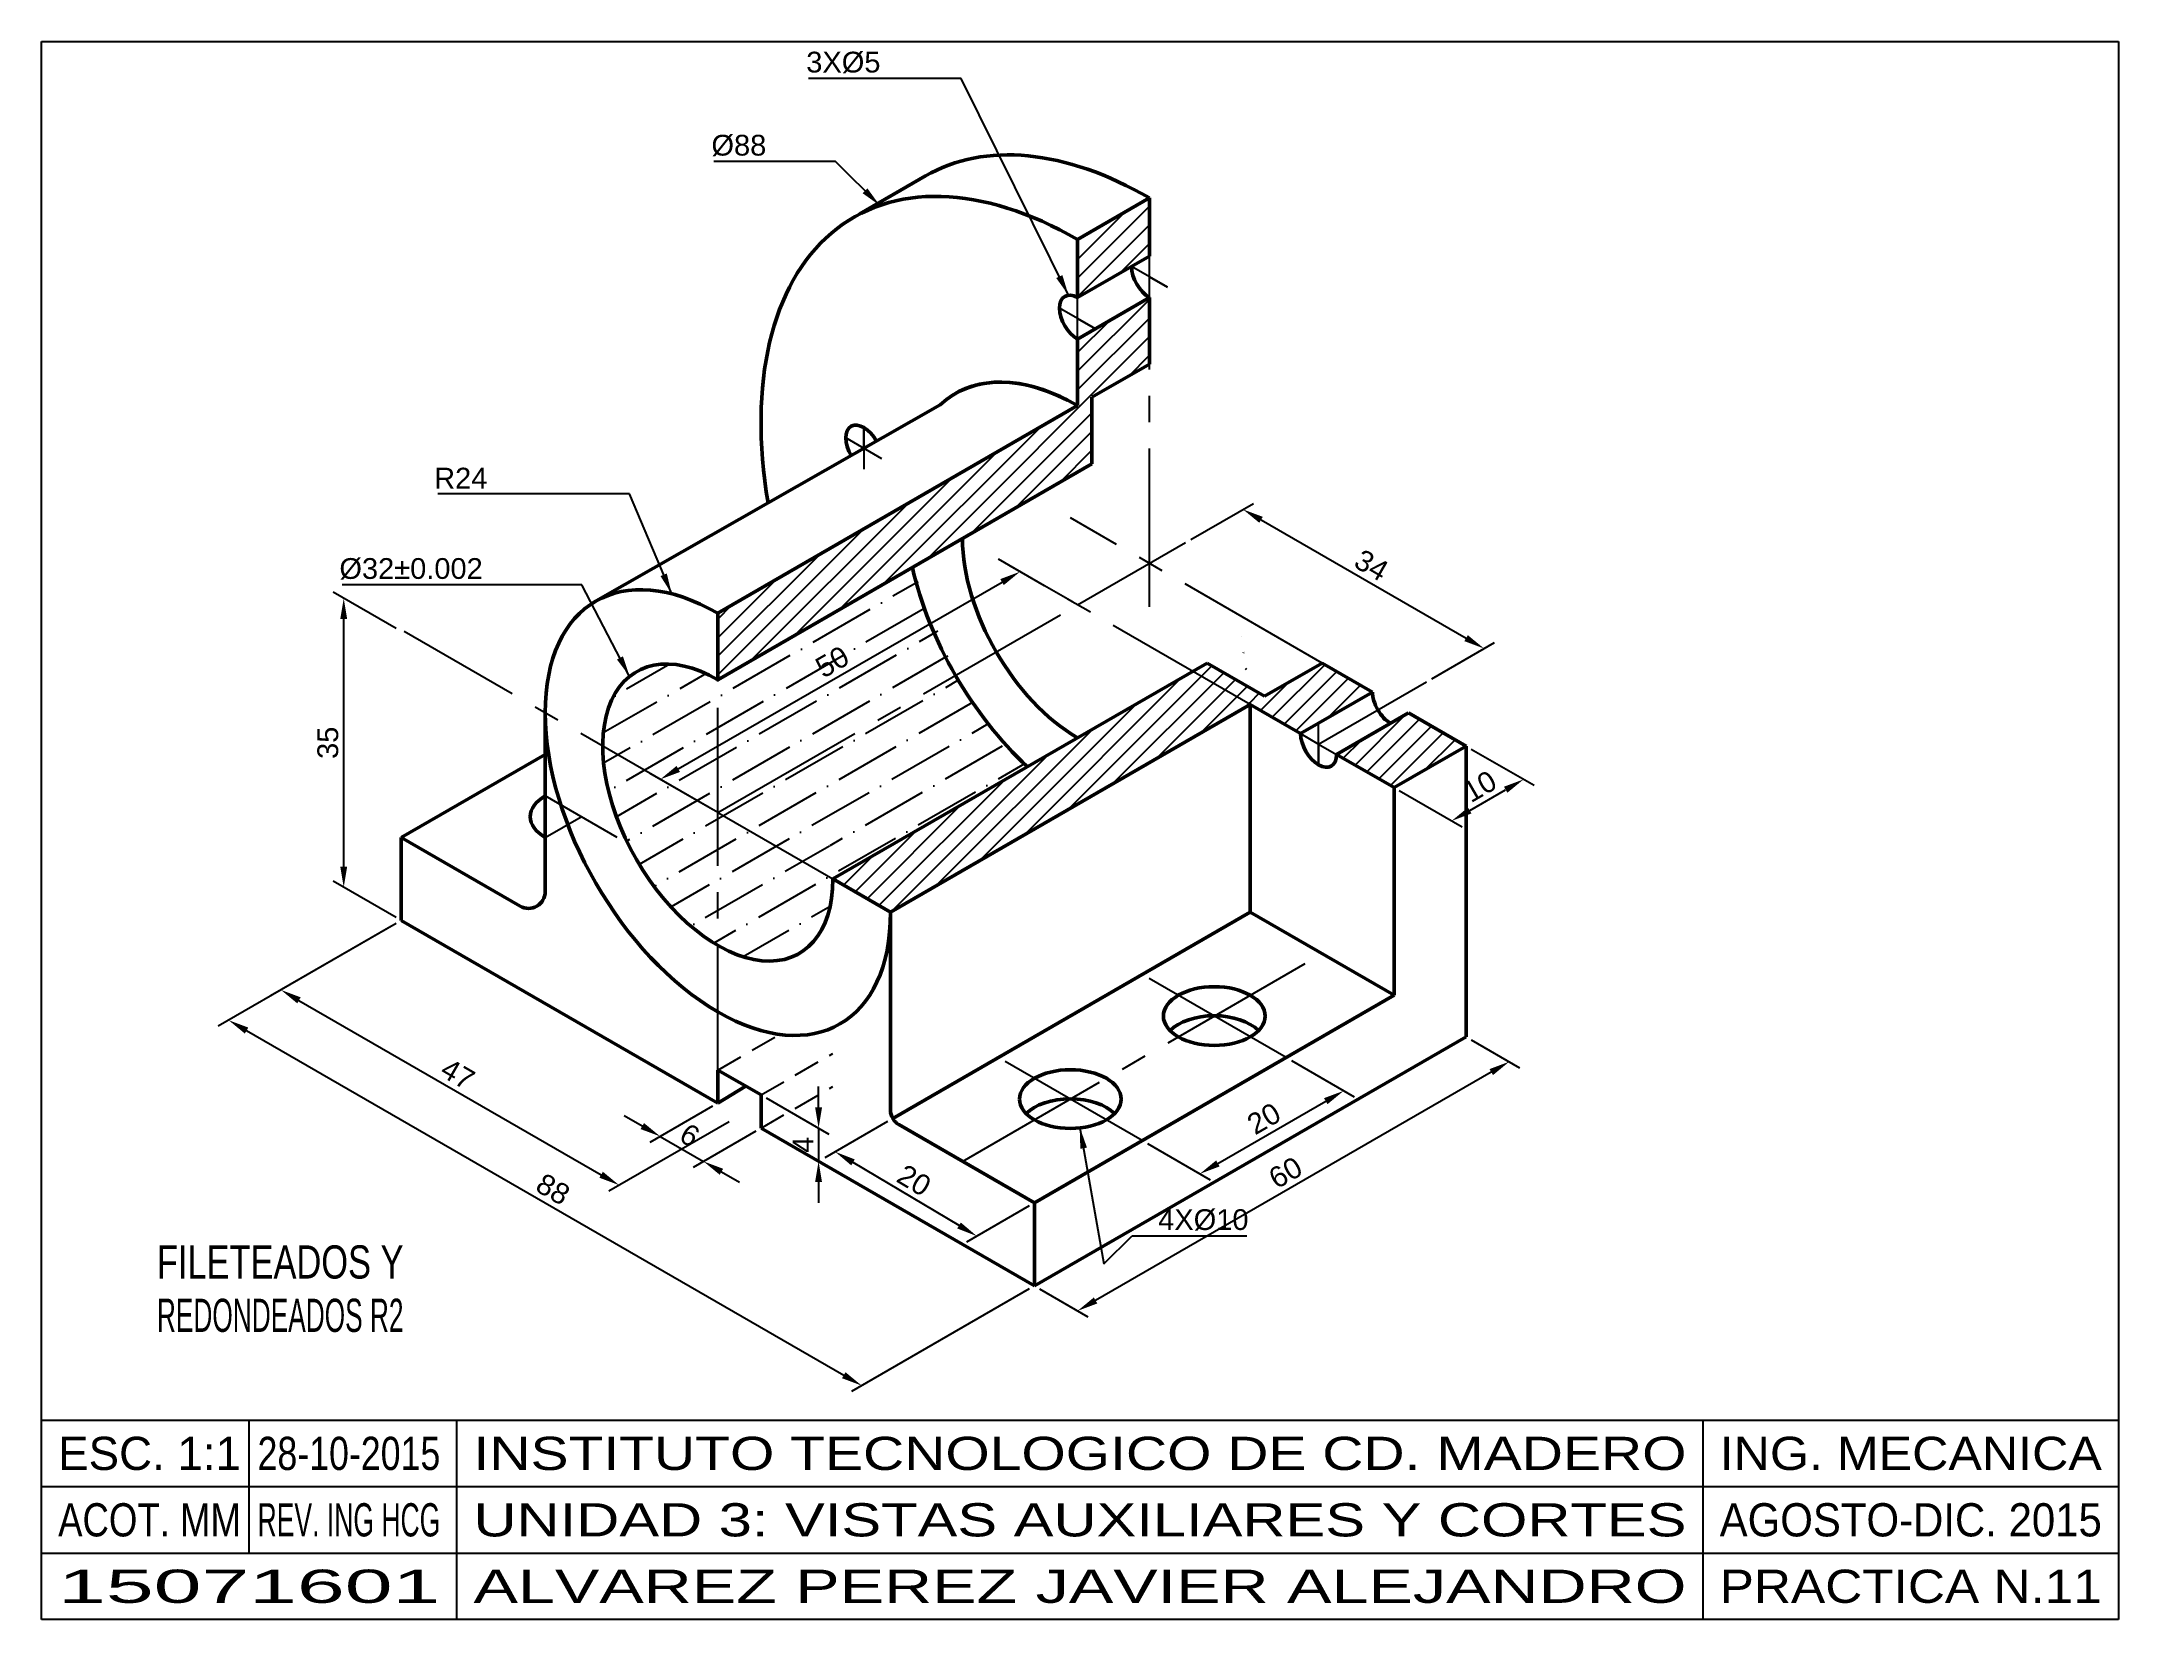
# Model space of a CAD drawing. Header units: millimetres. Extents: x 0 to 250, y 0 to 190.
import ezdxf
from ezdxf.enums import TextEntityAlignment as Align

# ---------------------------------------------------------------- set-up
doc = ezdxf.new("R2010")
doc.units = ezdxf.units.MM
doc.linetypes.add('CENTER2', pattern=[28.575000000000003, 19.05, -3.175, 3.175, -3.175])
doc.linetypes.add('HIDDEN2', pattern=[4.762499999999999, 3.175, -1.5875])
doc.layers.get('0').update_dxf_attribs({"lineweight": 50})
for name, color, linetype in [('COTAS', 1, 'Continuous'), ('EJES', 4, 'CENTER2'), ('HATCH', 2, 'Continuous'), ('OCULTAS', 3, 'HIDDEN2'), ('recuadro', 5, 'Continuous'), ('TEXTOS', 6, 'Continuous')]:
    doc.layers.add(name, color=color, linetype=linetype)
doc.styles.get("Standard").update_dxf_attribs({"font": 'ARIAL.TTF'})
doc.dimstyles.new('ISO-25', dxfattribs={"dimtxt": 2.5, "dimasz": 2.5, "dimexe": 1.25, "dimexo": 0.625, "dimtad": 1, "dimdec": 0, "dimtxsty": 'Standard', "dimcen": 2.5, "dimadec": 0, "dimazin": 0, "dimtfac": 1, "dimtdec": 0, "dimtmove": 0, "dimatfit": 3, "dimfxl": 1, "dimarcsym": 0})

# ---------------------------------------------------------------- blocks, each defined once
blk = doc.blocks.new('*D1')
at = {"layer": 'COTAS', "color": 0, "lineweight": -2, "transparency": 16777216}
for p, q in [((42.6762701892219, 83.79965361784252), (21.26666049839533, 71.43880969959898)), ((24.68172400785643, 70.91049753608601), (96.56183252196482, 29.41049753608601)), ((118.8865057222525, 39.79965361784252), (97.4768960314259, 27.43880969959898))]:
    blk.add_line(p, q, dxfattribs=at)
at = {"layer": 'COTAS', "color": 0, "transparency": 16777216}
for points in [[(24.89005734118977, 71.27134145432954), (24.4733906745231, 70.5496536178425), (22.51666049839533, 72.16049753608601)], [(96.77016585529815, 29.77134145432953), (96.35349918863147, 29.04965361784249), (98.7268960314259, 28.16049753608601)]]:
    blk.add_solid(points, dxfattribs=at)
at = {"layer": 'Defpoints', "color": 0, "transparency": 16777216}
for p in [(43.3012701892219, 84.16049753608604), (119.5115057222525, 40.16049753608604), (98.7268960314259, 28.16049753608601)]:
    blk.add_point(p, dxfattribs=at)
at = {"layer": 'COTAS', "color": 0, "transparency": 16777216, "insert": (61.57249449956273, 51.80718635808405), "char_height": 2.5, "attachment_point": 5, "rotation": 330}
blk.add_mtext('88', dxfattribs=at)
blk = doc.blocks.new('*D2')
at = {"layer": 'COTAS', "color": 0, "lineweight": -2, "transparency": 16777216}
for p, q in [((72.31312121600058, 59.41049753608604), (70.14805770653948, 60.66049753608604)), ((80.78138795573719, 61.79965361784253), (73.22818472546167, 57.438809699599)), ((74.47818472546167, 58.16049753608604), (79.6743371481683, 55.16049753608603)), ((85.97754037844382, 58.79965361784252), (78.4243371481683, 54.43880969959899)), ((81.8394006576294, 53.91049753608603), (84.0044641670905, 52.66049753608603))]:
    blk.add_line(p, q, dxfattribs=at)
at = {"layer": 'COTAS', "color": 0, "transparency": 16777216}
for points in [[(72.52145454933391, 59.77134145432956), (72.10478788266724, 59.04965361784251), (74.47818472546167, 58.16049753608604)], [(82.04773399096274, 54.27134145432955), (81.63106732429605, 53.5496536178425), (79.6743371481683, 55.16049753608603)]]:
    blk.add_solid(points, dxfattribs=at)
at = {"layer": 'Defpoints', "color": 0, "transparency": 16777216}
for p in [(81.40638795573719, 62.16049753608605), (86.60254037844382, 59.16049753608604), (79.6743371481683, 55.16049753608603)]:
    blk.add_point(p, dxfattribs=at)
at = {"layer": 'COTAS', "color": 0, "transparency": 16777216, "insert": (78.02697717146711, 58.30718635808407), "char_height": 2.5, "attachment_point": 5, "rotation": 330}
blk.add_mtext('6', dxfattribs=at)
blk = doc.blocks.new('*D3')
at = {"layer": 'COTAS', "color": 0, "lineweight": -2, "transparency": 16777216}
for p, q in [((42.0512701892219, 83.438809699599), (27.56986372867086, 75.07796578135547)), ((30.98492723813197, 74.54965361784251), (67.35799419707838, 53.54965361784249)), ((82.7544641670905, 59.93880969959898), (68.27305770653948, 51.57796578135546))]:
    blk.add_line(p, q, dxfattribs=at)
at = {"layer": 'COTAS', "color": 0, "transparency": 16777216}
for points in [[(31.1932605714653, 74.91049753608603), (30.77659390479862, 74.18880969959899), (28.81986372867087, 75.79965361784251)], [(67.56632753041171, 53.91049753608601), (67.14966086374504, 53.18880969959898), (69.52305770653948, 52.29965361784249)]]:
    blk.add_solid(points, dxfattribs=at)
at = {"layer": 'Defpoints', "color": 0, "transparency": 16777216}
for p in [(42.6762701892219, 83.79965361784252), (83.3794641670905, 60.29965361784249), (69.52305770653948, 52.29965361784249)]:
    blk.add_point(p, dxfattribs=at)
at = {"layer": 'COTAS', "color": 0, "transparency": 16777216, "insert": (50.10896071760517, 65.67345124993832), "char_height": 2.5, "attachment_point": 5, "rotation": 330}
blk.add_mtext('47', dxfattribs=at)
blk = doc.blocks.new('*D4')
at = {"layer": 'COTAS', "color": 0, "lineweight": -2, "transparency": 16777216}
for p, q in [((172.0980299493188, 69.79965361784252), (177.9191823720254, 66.438809699599)), ((174.5041188625643, 65.91049753608604), (126.8727216544202, 38.41049753608604)), ((120.1365057222525, 39.79965361784252), (125.9576581449591, 36.43880969959901))]:
    blk.add_line(p, q, dxfattribs=at)
at = {"layer": 'COTAS', "color": 0, "transparency": 16777216}
for points in [[(174.295785529231, 66.27134145432956), (174.7124521958976, 65.54965361784252), (176.6691823720254, 67.16049753608604)], [(126.6643883210869, 38.77134145432956), (127.0810549877535, 38.04965361784252), (124.7076581449591, 37.16049753608604)]]:
    blk.add_solid(points, dxfattribs=at)
at = {"layer": 'Defpoints', "color": 0, "transparency": 16777216}
for p in [(171.4730299493188, 70.16049753608604), (119.5115057222525, 40.16049753608604), (124.7076581449591, 37.16049753608604)]:
    blk.add_point(p, dxfattribs=at)
at = {"layer": 'COTAS', "color": 0, "transparency": 16777216, "insert": (149.7377040238401, 53.80718635808408), "char_height": 2.5, "attachment_point": 5, "rotation": 30.000000000000018}
blk.add_mtext('60', dxfattribs=at)
blk = doc.blocks.new('*D5')
at = {"layer": 'COTAS', "color": 0, "lineweight": -2, "transparency": 16777216}
for p, q in [((87.22754037844383, 62.79965361784252), (94.78074360871935, 58.43880969959901)), ((93.53074360871935, 61.66049753608603), (93.53074360871935, 64.16049753608604)), ((87.22754037844383, 58.79965361784252), (94.78074360871935, 54.43880969959901)), ((93.53074360871935, 59.16049753608603), (93.53074360871935, 55.16049753608603)), ((93.53074360871935, 52.66049753608603), (93.53074360871935, 50.16049753608603))]:
    blk.add_line(p, q, dxfattribs=at)
at = {"layer": 'COTAS', "color": 0, "transparency": 16777216}
for points in [[(93.11407694205268, 61.66049753608603), (93.94741027538602, 61.66049753608603), (93.53074360871935, 59.16049753608603)], [(93.11407694205268, 52.66049753608603), (93.94741027538602, 52.66049753608603), (93.53074360871935, 55.16049753608603)]]:
    blk.add_solid(points, dxfattribs=at)
at = {"layer": 'Defpoints', "color": 0, "transparency": 16777216}
for p in [(86.60254037844383, 63.16049753608604), (86.60254037844383, 59.16049753608604), (93.53074360871935, 55.16049753608603)]:
    blk.add_point(p, dxfattribs=at)
at = {"layer": 'COTAS', "color": 0, "transparency": 16777216, "insert": (91.65574360871933, 57.16049753608605), "char_height": 2.5, "attachment_point": 5, "rotation": 90}
blk.add_mtext('4', dxfattribs=at)
blk = doc.blocks.new('*D6')
at = {"layer": 'COTAS', "color": 0, "lineweight": -2, "transparency": 16777216}
for p, q in [((101.8387247049196, 59.95711265839961), (94.29029934056888, 55.59902724233393)), ((110.4353121356816, 47.43961341405094), (97.67873396501471, 55.03608219650039)), ((118.8912835881773, 49.80241212002034), (111.3428582238266, 45.44432670395466))]:
    blk.add_line(p, q, dxfattribs=at)
at = {"layer": 'COTAS', "color": 0, "transparency": 16777216}
for points in [[(97.89191994467554, 55.39408058921629), (97.4655479853539, 54.67808380378447), (95.5307436087193, 56.3151980744653)], [(110.6484981153424, 47.79761180676684), (110.2221261560207, 47.08161502133503), (112.583302491977, 46.16049753608603)]]:
    blk.add_solid(points, dxfattribs=at)
at = {"layer": 'Defpoints', "color": 0, "transparency": 16777216}
for p in [(102.4589468389948, 60.31519807446531), (95.5307436087193, 56.3151980744653), (119.5115057222525, 50.16049753608603)]:
    blk.add_point(p, dxfattribs=at)
at = {"layer": 'COTAS', "color": 0, "transparency": 16777216, "insert": (105.0298840352942, 52.87155124816063), "char_height": 2.5, "attachment_point": 5, "rotation": 329.2264452817116}
blk.add_mtext('20', dxfattribs=at)
blk = doc.blocks.new('*D7')
at = {"layer": 'COTAS', "color": 0, "lineweight": -2, "transparency": 16777216}
for p, q in [((172.0980299493188, 104.7996536178425), (179.6512331795943, 100.438809699599)), ((163.4377759114744, 99.79965361784252), (170.9909791417499, 95.438809699599)), ((171.906042651211, 97.41049753608604), (176.2361696701332, 99.91049753608603))]:
    blk.add_line(p, q, dxfattribs=at)
at = {"layer": 'COTAS', "color": 0, "transparency": 16777216}
for points in [[(176.0278363367998, 100.2713414543295), (176.4445030034665, 99.54965361784251), (178.4012331795943, 101.160497536086)], [(171.6977093178777, 97.77134145432956), (172.1143759845444, 97.04965361784252), (169.7409791417499, 96.16049753608604)]]:
    blk.add_solid(points, dxfattribs=at)
at = {"layer": 'Defpoints', "color": 0, "transparency": 16777216}
for p in [(171.4730299493188, 105.160497536086), (162.8127759114744, 100.160497536086), (178.4012331795943, 101.160497536086)]:
    blk.add_point(p, dxfattribs=at)
at = {"layer": 'COTAS', "color": 0, "transparency": 16777216, "insert": (173.12038992602, 100.3071863580841), "char_height": 2.5, "attachment_point": 5, "rotation": 30.000000000000053}
blk.add_mtext('10', dxfattribs=at)
blk = doc.blocks.new('*D9')
at = {"layer": 'COTAS', "color": 0, "lineweight": -2, "transparency": 16777216}
for p, q in [((42.6762701892219, 119.3261140572937), (35.12306695894639, 123.6869579755372)), ((36.37306695894638, 90.66049753608605), (36.37306695894639, 120.4652701390502)), ((42.6762701892219, 84.52134145432956), (35.12306695894638, 88.88218537257309))]:
    blk.add_line(p, q, dxfattribs=at)
at = {"layer": 'COTAS', "color": 0, "transparency": 16777216}
for points in [[(35.95640029227972, 120.4652701390502), (36.78973362561305, 120.4652701390502), (36.37306695894639, 122.9652701390502)], [(35.95640029227972, 90.66049753608605), (36.78973362561305, 90.66049753608605), (36.37306695894638, 88.16049753608605)]]:
    blk.add_solid(points, dxfattribs=at)
at = {"layer": 'Defpoints', "color": 0, "transparency": 16777216}
for p in [(36.37306695894639, 122.9652701390502), (43.3012701892219, 118.9652701390502), (43.3012701892219, 84.16049753608604)]:
    blk.add_point(p, dxfattribs=at)
at = {"layer": 'COTAS', "color": 0, "transparency": 16777216, "insert": (34.470781829342, 105.5628838375681), "char_height": 2.5, "attachment_point": 5, "rotation": 90}
blk.add_mtext('35', dxfattribs=at)
blk = doc.blocks.new('*D10')
at = {"layer": 'COTAS', "color": 0, "lineweight": -2, "transparency": 16777216}
for p, q in [((124.0826581449591, 122.5213414543295), (116.5294549146836, 126.8821853725731)), ((76.64324823492275, 102.4104975360861), (115.6143914052225, 124.910497536086)), ((80.78138795573719, 97.52134145432956), (73.22818472546166, 101.8821853725731))]:
    blk.add_line(p, q, dxfattribs=at)
at = {"layer": 'COTAS', "color": 0, "transparency": 16777216}
for points in [[(115.4060580718891, 125.2713414543296), (115.8227247385558, 124.5496536178425), (117.7794549146836, 126.160497536086)], [(76.43491490158942, 102.7713414543296), (76.85158156825608, 102.0496536178426), (74.47818472546166, 101.1604975360861)]]:
    blk.add_solid(points, dxfattribs=at)
at = {"layer": 'Defpoints', "color": 0, "transparency": 16777216}
for p in [(117.7794549146836, 126.160497536086), (124.7076581449591, 122.160497536086), (81.40638795573719, 97.16049753608604)]:
    blk.add_point(p, dxfattribs=at)
at = {"layer": 'COTAS', "color": 0, "transparency": 16777216, "insert": (95.1781035854205, 115.3071863580841), "char_height": 2.5, "attachment_point": 5, "rotation": 29.999999999999993}
blk.add_mtext('50', dxfattribs=at)
blk = doc.blocks.new('*D11')
at = {"layer": 'COTAS', "color": 0, "lineweight": -2, "transparency": 16777216}
for p, q in [((138.3230392017257, 130.0213414543296), (145.8762424320012, 134.3821853725731)), ((146.7913059414623, 132.410497536086), (171.4730299493189, 118.160497536086)), ((167.3348902285044, 113.2713414543295), (174.88809345878, 117.6321853725731))]:
    blk.add_line(p, q, dxfattribs=at)
at = {"layer": 'COTAS', "color": 0, "transparency": 16777216}
for points in [[(146.9996392747956, 132.7713414543296), (146.582972608129, 132.0496536178425), (144.6262424320012, 133.660497536086)], [(171.6813632826522, 118.5213414543295), (171.2646966159855, 117.7996536178425), (173.63809345878, 116.910497536086)]]:
    blk.add_solid(points, dxfattribs=at)
at = {"layer": 'Defpoints', "color": 0, "transparency": 16777216}
for p in [(137.6980392017257, 129.660497536086), (173.63809345878, 116.910497536086), (166.7098902285044, 112.910497536086)]:
    blk.add_point(p, dxfattribs=at)
at = {"layer": 'COTAS', "color": 0, "transparency": 16777216, "insert": (160.0833105101928, 126.9329247835648), "char_height": 2.5, "attachment_point": 5, "rotation": 330.00000000000006}
blk.add_mtext('34', dxfattribs=at)
blk = doc.blocks.new('*D12')
at = {"layer": 'COTAS', "color": 0, "lineweight": -2, "transparency": 16777216}
for p, q in [((150.4473948547078, 67.29965361784252), (158.0005980849833, 62.93880969959902)), ((141.5951535187556, 54.91049753608605), (154.5855345755222, 62.41049753608607)), ((133.126886779019, 57.29965361784251), (140.6800900092945, 52.93880969959902))]:
    blk.add_line(p, q, dxfattribs=at)
at = {"layer": 'COTAS', "color": 0, "transparency": 16777216}
for points in [[(154.3772012421889, 62.77134145432959), (154.7938679088555, 62.04965361784255), (156.7505980849833, 63.66049753608605)], [(141.3868201854223, 55.27134145432957), (141.803486852089, 54.54965361784254), (139.4300900092945, 53.66049753608605)]]:
    blk.add_solid(points, dxfattribs=at)
at = {"layer": 'Defpoints', "color": 0, "transparency": 16777216}
for p in [(149.8223948547078, 67.66049753608604), (156.7505980849833, 63.66049753608605), (132.501886779019, 57.66049753608603)]:
    blk.add_point(p, dxfattribs=at)
at = {"layer": 'COTAS', "color": 0, "transparency": 16777216, "insert": (147.1396278124868, 60.3071863580841), "char_height": 2.5, "attachment_point": 5, "rotation": 29.99999999999996}
blk.add_mtext('20', dxfattribs=at)

msp = doc.modelspace()

# ---------------------------------------------------------------- hatches: boundary and pattern name
at = {"layer": 'HATCH'}
h = msp.add_hatch(dxfattribs=at)
h.set_pattern_fill('ANSI31', color=256, scale=0.5)
h.set_pattern_definition([(45, (0, 5.379587947942696), (-1.122532015133644, 1.122532015133644), [])])
h.paths.add_polyline_path([(171.4730299493188, 105.160497536086), (164.5448267190433, 109.160497536086), (155.8845726811989, 104.160497536086), (162.8127759114744, 100.160497536086)])
edge = h.paths.add_edge_path()
edge.add_line((160.2146997001211, 111.660497536086), (154.1525218736301, 115.160497536086))
edge.add_line((154.1525218736301, 115.160497536086), (147.2243186433545, 111.160497536086))
edge.add_line((147.2243186433545, 111.160497536086), (145.4199733221671, 112.2022367929846))
edge.add_ellipse((124.7076581449591, 122.160497536086), major_axis=(14.69693845669906, -25.45584412271572), ratio=0.5773502691896257, start_angle=405, end_angle=409.7801918471992, ccw=False)
edge.add_line((145.4922678357856, 110.160497536086), (151.5544456622767, 106.660497536086))
edge.add_line((151.5544456622767, 106.660497536086), (160.2146997001211, 111.660497536086))
h.paths.add_polyline_path([(133.3679121828035, 103.1604975360861), (133.3679121828035, 111.160497536086), (95.26279441628823, 89.16049753608604), (102.1909976465637, 85.16049753608604)])
h.paths.add_polyline_path([(145.4922678357856, 110.160497536086), (138.5640646055102, 114.160497536086), (133.3679121828035, 111.160497536086), (133.3679121828035, 103.1604975360861)])
edge = h.paths.add_edge_path()
edge.add_line((140.2961154130791, 115.160497536086), (138.5640646055102, 114.160497536086))
edge.add_line((138.5640646055102, 114.160497536086), (145.4922678357856, 110.160497536086))
edge.add_ellipse((124.7076581449591, 122.160497536086), major_axis=(14.69693845669906, -25.45584412271572), ratio=0.5773502691896257, start_angle=404.9999999999999, end_angle=409.7801918471992)
edge.add_line((145.4199733221671, 112.2022367929846), (140.2961154130791, 115.160497536086))
h.paths.add_polyline_path([(126.439708952528, 139.160497536086), (126.439708952528, 147.160497536086), (133.3679121828035, 151.160497536086), (133.3679121828035, 159.160497536086), (124.7076581449592, 154.160497536086), (124.7076581449592, 146.160497536086), (81.4063879557372, 121.160497536086), (81.4063879557372, 113.1604975360861)])
h.paths.add_polyline_path([(133.3679121828035, 171.160497536086), (124.7076581449592, 166.160497536086), (124.7076581449592, 159.160497536086), (133.3679121828035, 164.160497536086)])
h = msp.add_hatch(dxfattribs=at)
h.set_pattern_fill('ANSI36', color=256, angle=165)
h.set_pattern_definition([(210, (0, 5.379587947942696), (-3.22435364977729, -5.527755657015592), [7.9375, -1.5875, 0, -1.5875])])
edge = h.paths.add_edge_path()
edge.add_ellipse((124.7076581449591, 122.160497536086), major_axis=(14.69693845669906, -25.45584412271571), ratio=0.5773502691896261, start_angle=270, end_angle=298.12550570205576, ccw=False)
edge.add_line((110.0107196882601, 113.6752161618475), (81.4063879557372, 97.16049753608604))
edge.add_line((81.4063879557372, 97.16049753608604), (95.26279441628822, 89.16049753608604))
edge.add_line((95.26279441628822, 89.16049753608604), (118.6743799784189, 102.6771827625381))
edge = h.paths.add_edge_path()
edge.add_ellipse((124.7076581449591, 122.160497536086), major_axis=(14.69693845669906, -25.45584412271571), ratio=0.5773502691896261, start_angle=241.8744942979443, end_angle=270, ccw=False)
edge.add_line((104.8179735178679, 126.6771827625382), (81.4063879557372, 113.160497536086))
edge.add_line((81.4063879557372, 113.160497536086), (81.4063879557372, 97.16049753608604))
edge.add_line((81.4063879557372, 97.16049753608604), (110.0107196882601, 113.6752161618475))
edge = h.paths.add_edge_path()
edge.add_ellipse((81.4063879557372, 97.16049753608604), major_axis=(9.797958971132713, -16.97056274847714), ratio=0.5773502691896261, start_angle=135, end_angle=225)
edge.add_line((67.54998149518619, 105.160497536086), (81.4063879557372, 97.16049753608604))
edge.add_line((81.4063879557372, 97.16049753608604), (81.4063879557372, 113.160497536086))
edge = h.paths.add_edge_path()
edge.add_line((81.4063879557372, 97.16049753608604), (67.54998149518619, 105.160497536086))
edge.add_ellipse((81.4063879557372, 97.16049753608604), major_axis=(9.797958971132713, -16.97056274847714), ratio=0.5773502691896261, start_angle=225, end_angle=315)
edge.add_line((81.4063879557372, 81.16049753608604), (81.4063879557372, 97.16049753608604))
edge = h.paths.add_edge_path()
edge.add_line((95.26279441628823, 89.16049753608603), (81.4063879557372, 97.16049753608604))
edge.add_line((81.4063879557372, 97.16049753608604), (81.4063879557372, 81.16049753608604))
edge.add_ellipse((81.4063879557372, 97.16049753608604), major_axis=(9.797958971132713, -16.97056274847714), ratio=0.5773502691896261, start_angle=315, end_angle=404.9999999999999)

# ---------------------------------------------------------------- linework, layer by layer
for p, q in [((98.50160317480606, 169.2330746687439), (106.3900156760795, 173.8101502894328)), ((124.7076581449592, 166.160497536086), (133.3679121828035, 171.160497536086)), ((133.3679121828035, 171.160497536086), (133.3679121828035, 164.160497536086)), ((124.7076581449592, 159.160497536086), (124.7076581449592, 166.160497536086)), ((124.7076581449592, 159.160497536086), (133.3679121828035, 164.160497536086)), ((133.3679121828035, 159.160497536086), (124.7076581449592, 154.160497536086)), ((133.3679121828035, 151.160497536086), (133.3679121828035, 159.160497536086)), ((124.7076581449592, 154.160497536086), (124.7076581449592, 146.160497536086)), ((126.439708952528, 147.160497536086), (133.3679121828035, 151.160497536086)), ((108.1784939346523, 146.2540665050794), (66.75641979072155, 122.6432871845819)), ((81.4063879557372, 121.160497536086), (124.7076581449591, 146.160497536086)), ((126.439708952528, 139.160497536086), (126.439708952528, 147.160497536086)), ((81.4063879557372, 113.160497536086), (126.439708952528, 139.160497536086)), ((81.40638795573722, 121.160497536086), (81.40638795573722, 113.1604975360861)), ((140.2961154130791, 115.160497536086), (95.26279441628823, 89.16049753608604)), ((147.2243186433545, 111.160497536086), (140.2961154130791, 115.160497536086)), ((154.1525218736301, 115.160497536086), (147.2243186433545, 111.160497536086)), ((160.2146997001211, 111.660497536086), (154.1525218736301, 115.160497536086)), ((102.1909976465637, 85.16049753608604), (145.4922678357856, 110.160497536086)), ((145.4922678357856, 85.16049753608604), (145.4922678357856, 110.160497536086)), ((145.4922678357856, 110.160497536086), (151.5544456622767, 106.660497536086)), ((151.5544456622767, 106.660497536086), (160.2146997001211, 111.660497536086)), ((60.62177826491069, 109.160497536086), (60.62177826491068, 87.62459915122378)), ((164.5448267190433, 109.160497536086), (155.8845726811989, 104.160497536086)), ((171.4730299493188, 105.160497536086), (164.5448267190433, 109.160497536086)), ((171.4730299493188, 105.160497536086), (162.8127759114744, 100.160497536086)), ((171.4730299493188, 70.16049753608604), (171.4730299493188, 105.160497536086)), ((43.3012701892219, 94.16049753608604), (60.62177826491067, 104.160497536086)), ((162.8127759114744, 100.160497536086), (155.8845726811989, 104.160497536086)), ((162.8127759114744, 100.160497536086), (162.8127759114744, 75.16049753608604)), ((43.3012701892219, 84.16049753608604), (43.3012701892219, 94.16049753608604)), ((43.3012701892219, 94.16049753608604), (57.62177826491069, 85.89254834365491)), ((102.1909976465637, 85.16049753608604), (95.26279441628823, 89.16049753608604)), ((102.1909976465637, 61.3151980744653), (102.1909976465637, 85.16049753608604)), ((102.4589468389948, 60.3151980744653), (145.4922678357856, 85.16049753608604)), ((145.4922678357856, 85.16049753608604), (162.8127759114744, 75.16049753608604)), ((81.4063879557372, 62.16049753608604), (43.3012701892219, 84.16049753608604)), ((162.8127759114744, 75.16049753608604), (119.5115057222525, 50.16049753608604)), ((119.5115057222525, 40.16049753608604), (171.4730299493188, 70.16049753608604)), ((81.40638795573722, 66.16049753608603), (81.4063879557372, 62.16049753608604)), ((86.60254037844383, 63.16049753608604), (81.4063879557372, 66.16049753608604)), ((81.4063879557372, 62.16049753608604), (84.70058013210928, 64.19473163141475)), ((86.60254037844383, 59.16049753608604), (86.60254037844383, 63.16049753608604)), ((119.5115057222525, 40.16049753608604), (86.60254037844383, 59.16049753608604)), ((119.5115057222525, 50.16049753608604), (103.1909976465637, 59.58314726689642)), ((119.5115057222525, 50.16049753608604), (119.5115057222525, 40.16049753608604))]:
    msp.add_line(p, q)
for centre, start, end in [((58.62177826491068, 87.62459915122378), 240.0000000000001, 0), ((104.1909976465637, 61.3151980744653), 180, 240.0000000000001)]:
    msp.add_arc(centre, 2, start, end)
for centre, major_axis, ratio, start_param, end_param in [((133.3679121828035, 127.160497536086), (26.94438717061494, -46.66904755831214), 0.5773502691896258, 8.639379797371932, 9.426022383491793), ((124.7076581449591, 122.160497536086), (26.94438717061494, -46.66904755831214), 0.5773502691896258, 8.63937979737193, 10.4215581527282), ((133.3679121828035, 161.660497536086), (1.530931089239495, -2.651650429449548), 0.5773502691896274, 3.926990816987239, 5.497787143782135), ((124.7076581449592, 156.660497536086), (1.530931089239495, -2.651650429449548), 0.5773502691896274, 2.356194490192343, 5.497787143782135), ((124.7076581449591, 122.160497536086), (14.69693845669906, -25.45584412271571), 0.577350269189626, 8.63937979737193, 9.558815752690528), ((124.7076581449591, 122.160497536086), (14.69693845669907, -25.4558441227157), 0.5773502691896254, 8.63937979737193, 9.44764565909663), ((98.98303889341622, 141.012613385765), (1.530931089239495, -2.651650429449548), 0.5773502691896274, 1.567605488553306, 4.709198142143089), ((124.7076581449591, 122.160497536086), (9.797958971132713, -16.97056274847714), 0.5773502691896261, 10.21017612416683, 11.78097245096172), ((81.4063879557372, 97.16049753608604), (14.69693845669907, -25.4558441227157), 0.5773502691896254, 2.356194490192344, 7.068583470577034), ((124.7076581449591, 122.160497536086), (14.69693845669906, -25.45584412271571), 0.5773502691896257, 10.50469160927496, 11.48645696585359), ((124.7076581449591, 122.160497536086), (14.69693845669906, -25.45584412271571), 0.577350269189626, 4.221506302095378, 5.203271658674002), ((81.4063879557372, 97.16049753608604), (9.797958971132713, -16.97056274847714), 0.5773502691896261, 2.356194490192345, 7.068583470577035), ((162.3797632095822, 110.410497536086), (1.530931089239495, -2.651650429449548), 0.5773502691896274, 3.926990816987239, 5.497787143782136), ((153.7195091717379, 105.410497536086), (1.530931089239495, -2.651650429449548), 0.5773502691896274, 3.926990816987239, 7.068583470577032), ((64.95190528383286, 96.66049753608604), (-6.123724356957945, 0), 0.5773502691896258, 5.497787143782133, 7.068583470577039), ((141.1621408168635, 69.16049753608604), (-6.123724356957945, 0), 0.5773502691896258, 3.659398421849444, 5.765379538919938), ((123.8416327411747, 59.16049753608604), (-6.123724356957945, 0), 0.5773502691896258, 3.659398421849382, 5.765379538919938)]:
    msp.add_ellipse(centre, major_axis=major_axis, ratio=ratio, start_param=start_param, end_param=end_param)
for centre in [(141.1621408168635, 72.66049753608604), (123.8416327411747, 62.66049753608604)]:
    msp.add_ellipse(centre, major_axis=(-6.123724356957945, 0), ratio=0.5773502691896258)
at = {"layer": 'EJES'}
for p, q in [((135.5329756922646, 160.410497536086), (131.2028486733425, 162.910497536086)), ((133.3679121828035, 121.946183859342), (133.3679121828035, 164.160497536086)), ((133.3679121828035, 161.660497536086), (135.5329756922646, 160.410497536086)), ((126.8727216544202, 155.410497536086), (122.542594635498, 157.910497536086)), ((124.7076581449592, 154.160497536086), (124.7076581449592, 159.160497536086)), ((124.7076581449592, 156.660497536086), (126.8727216544202, 155.410497536086)), ((98.98303889341621, 141.012613385765), (98.98303889341621, 143.512613385765)), ((98.98303889341621, 143.512613385765), (98.98303889341621, 138.512613385765)), ((101.1481024028773, 139.762613385765), (96.81797538395512, 142.262613385765)), ((154.1525218736301, 115.160497536086), (123.8416327411747, 132.660497536086)), ((145.4922678357856, 110.160497536086), (115.1813787033303, 127.660497536086)), ((124.7076581449591, 122.160497536086), (137.6980392017257, 129.660497536086)), ((81.4063879557372, 97.16049753608604), (124.7076581449591, 122.160497536086)), ((81.4063879557372, 62.16049753608604), (81.4063879557372, 121.160497536086)), ((81.4063879557372, 97.16049753608604), (43.63941395991741, 118.9652701390502)), ((153.7195091717379, 105.410497536086), (166.7098902285044, 112.910497536086)), ((153.7195091717379, 102.910497536086), (153.7195091717379, 107.910497536086)), ((151.5544456622767, 106.660497536086), (153.7195091717379, 105.410497536086)), ((153.7195091717379, 105.410497536086), (153.7195091717379, 102.910497536086)), ((153.7195091717379, 105.410497536086), (155.8845726811989, 104.160497536086)), ((69.28203230275506, 94.16049753608604), (60.62177826491068, 99.16049753608601)), ((60.62177826491069, 94.16049753608607), (64.95190528383286, 96.66049753608604)), ((81.4063879557372, 97.16049753608604), (102.1909976465637, 85.16049753608604)), ((110.8512516844081, 55.16049753608604), (154.1525218736301, 80.16049753608604)), ((149.8223948547079, 67.66049753608604), (132.5018867790191, 77.66049753608604)), ((132.5018867790191, 57.66049753608604), (115.1813787033303, 67.66049753608604))]:
    msp.add_line(p, q, dxfattribs=at)
at = {"layer": 'OCULTAS'}
for p, q in [((81.4063879557372, 66.16049753608604), (88.33459118601272, 70.16049753608604)), ((86.60254037844383, 63.16049753608604), (95.26279441628822, 68.16049753608604)), ((86.60254037844383, 59.16049753608604), (95.26279441628822, 64.16049753608604))]:
    msp.add_line(p, q, dxfattribs=at)
at = {"layer": 'recuadro'}
for p, q in [((-2.842170943040401e-14, 3.061515884555943e-14), (-1.678794906909142e-14, 190)), ((-1.678794906909142e-14, 190), (250, 190)), ((250, 190), (250, 0)), ((0, 24), (250, 24)), ((25, 8), (25, 24)), ((50, 0), (50, 24)), ((200, 0), (200, 24)), ((0, 16), (250, 16)), ((0, 8), (250, 8)), ((250, 0), (-2.842170943040401e-14, 3.061515884555943e-14)), ((50, 0), (50, 0)), ((50, 0), (50, 0))]:
    msp.add_line(p, q, dxfattribs=at)

# ---------------------------------------------------------------- texts
at = {"layer": 'COTAS', "char_height": 2.5}
for s, insert, attachment_point in [('3X%%C5', (100.9822331451526, 186.1762594987424), 9), ('%%C88', (87.2392450058187, 176.173287974386), 9), ('R24', (53.66391177285618, 136.1784622719413), 9), ('%%C32%%P0.002', (53.10978149671155, 125.2021926908939), 9), ('4X%%C10', (134.4120102184754, 46.80477629555509), 7)]:
    msp.add_mtext(s, dxfattribs=dict(at, insert=insert, attachment_point=attachment_point))
at = {"layer": 'TEXTOS'}
for s, width, p, p2 in [('FILETEADOS Y', 0.7409072941662973, (13.89001774824328, 41.05080759085564), (43.56876259314208, 41.05080759085564)), ('REDONDEADOS R2', 0.5655813220494702, (13.89001774824328, 34.62515956902754), (43.56876259314208, 34.62515956902754)), ('ESC. 1:1', 0.9837725719863348, (2, 18), (24, 18)), ('28-10-2015', 0.7696639938907981, (26, 18), (48, 18)), ('INSTITUTO TECNOLOGICO DE CD. MADERO', 1.227862043644875, (52, 18), (198, 18)), ('ING. MECANICA', 1.081259620318112, (202, 18), (248, 18)), ('ACOT. MM', 0.7874792460201192, (2, 10), (24, 10)), ('REV. ING HCG', 0.5714386959603118, (26, 10), (48, 10)), ('UNIDAD 3: VISTAS AUXILIARES Y CORTES', 1.284637361054426, (52, 10), (198, 10)), ('AGOSTO-DIC. 2015', 0.9032413608357889, (202, 10), (248, 10)), ('15071601', 1.850197541703248, (2, 2), (48, 2)), ('ALVAREZ PEREZ JAVIER ALEJANDRO', 1.433443167510515, (52, 2), (198, 2)), ('PRACTICA N.11', 1.105508196721312, (202, 2), (248, 2))]:
    msp.add_text(s, height=4, dxfattribs=dict(at, width=width)).set_placement(p, p2, align=Align.FIT)

# ---------------------------------------------------------------- dimensions: what is measured, and where the dimension line sits
at = {"layer": 'COTAS'}
for p1, p2, distance, picture, middle in [((137.6980392017257, 129.660497536086), (166.7098902285044, 112.910497536086), 6.928203230275547, '*D11', (160.0833105101928, 126.9329247835648)), ((81.4063879557372, 97.16049753608604), (124.7076581449591, 122.160497536086), 6.928203230275504, '*D10', (95.1781035854205, 115.3071863580841)), ((43.3012701892219, 84.16049753608604), (43.3012701892219, 118.9652701390502), 6.928203230275514, '*D9', (34.470781829342, 105.5628838375681)), ((162.8127759114744, 100.160497536086), (171.4730299493188, 105.160497536086), -6.9282032302755026, '*D7', (173.12038992602, 100.3071863580841)), ((43.3012701892219, 84.16049753608604), (119.5115057222525, 40.16049753608604), -20.78460969082659, '*D1', (61.57249449956273, 51.80718635808405)), ((42.6762701892219, 83.79965361784252), (83.3794641670905, 60.2996536178425), -13.856406460551037, '*D3', (50.10896071760517, 65.67345124993832)), ((171.4730299493188, 70.16049753608604), (119.5115057222525, 40.16049753608604), 5.196152422706618, '*D4', (149.7377040238401, 53.80718635808408)), ((132.5018867790191, 57.66049753608604), (149.8223948547079, 67.66049753608604), -6.928203230275437, '*D12', (147.1396278124868, 60.3071863580841)), ((86.60254037844383, 63.16049753608604), (86.60254037844383, 59.16049753608604), 6.928203230275514, '*D5', (91.65574360871933, 57.16049753608605)), ((81.4063879557372, 62.16049753608604), (86.60254037844383, 59.16049753608604), -6.928203230275531, '*D2', (78.02697717146711, 58.30718635808407)), ((119.5115057222525, 50.16049753608604), (102.4589468389948, 60.3151980744653), 6.981574473117908, '*D6', (105.0298840352942, 52.87155124816063))]:
    dim = msp.add_aligned_dim(p1=p1, p2=p2, distance=distance, dimstyle='ISO-25', dxfattribs=at)
    dim.commit()
    dim.dimension.update_dxf_attribs({"geometry": picture, "text_midpoint": middle})

# ---------------------------------------------------------------- leaders
at = {"layer": 'COTAS', "annotation_type": 0, "has_hookline": 1}
for points, hookline_direction, text_width in [([(123.6200838403365, 159.4564165253212), (110.7043019943967, 185.5512594987424), (101.6072331451526, 185.5512594987424)], 1, 8.644270122783084), ([(100.9004730843512, 170.2571470737662), (95.57743032773487, 175.548287974386), (87.8642450058187, 175.548287974386)], 1, 6.306275579809005), ([(75.8565491802101, 123.4884449825661), (70.76090530906345, 135.5534622719413), (54.28891177285618, 135.5534622719413)], 1, 5.963506139154161), ([(70.7844784857441, 113.5621585345025), (65.02507576789867, 124.5771926908939), (53.73478149671155, 124.5771926908939)], 1, 16.93212824010914), ([(124.9992759036074, 59.20579565644596), (127.8855647394334, 42.81157085117695), (131.2870102184754, 46.17977629555509), (133.7870102184754, 46.17977629555509)], 0, 10.66166439290587)]:
    msp.add_leader(points, dimstyle='ISO-25', dxfattribs=dict(at, hookline_direction=hookline_direction, text_width=text_width))

doc.saveas('drawing.dxf')
